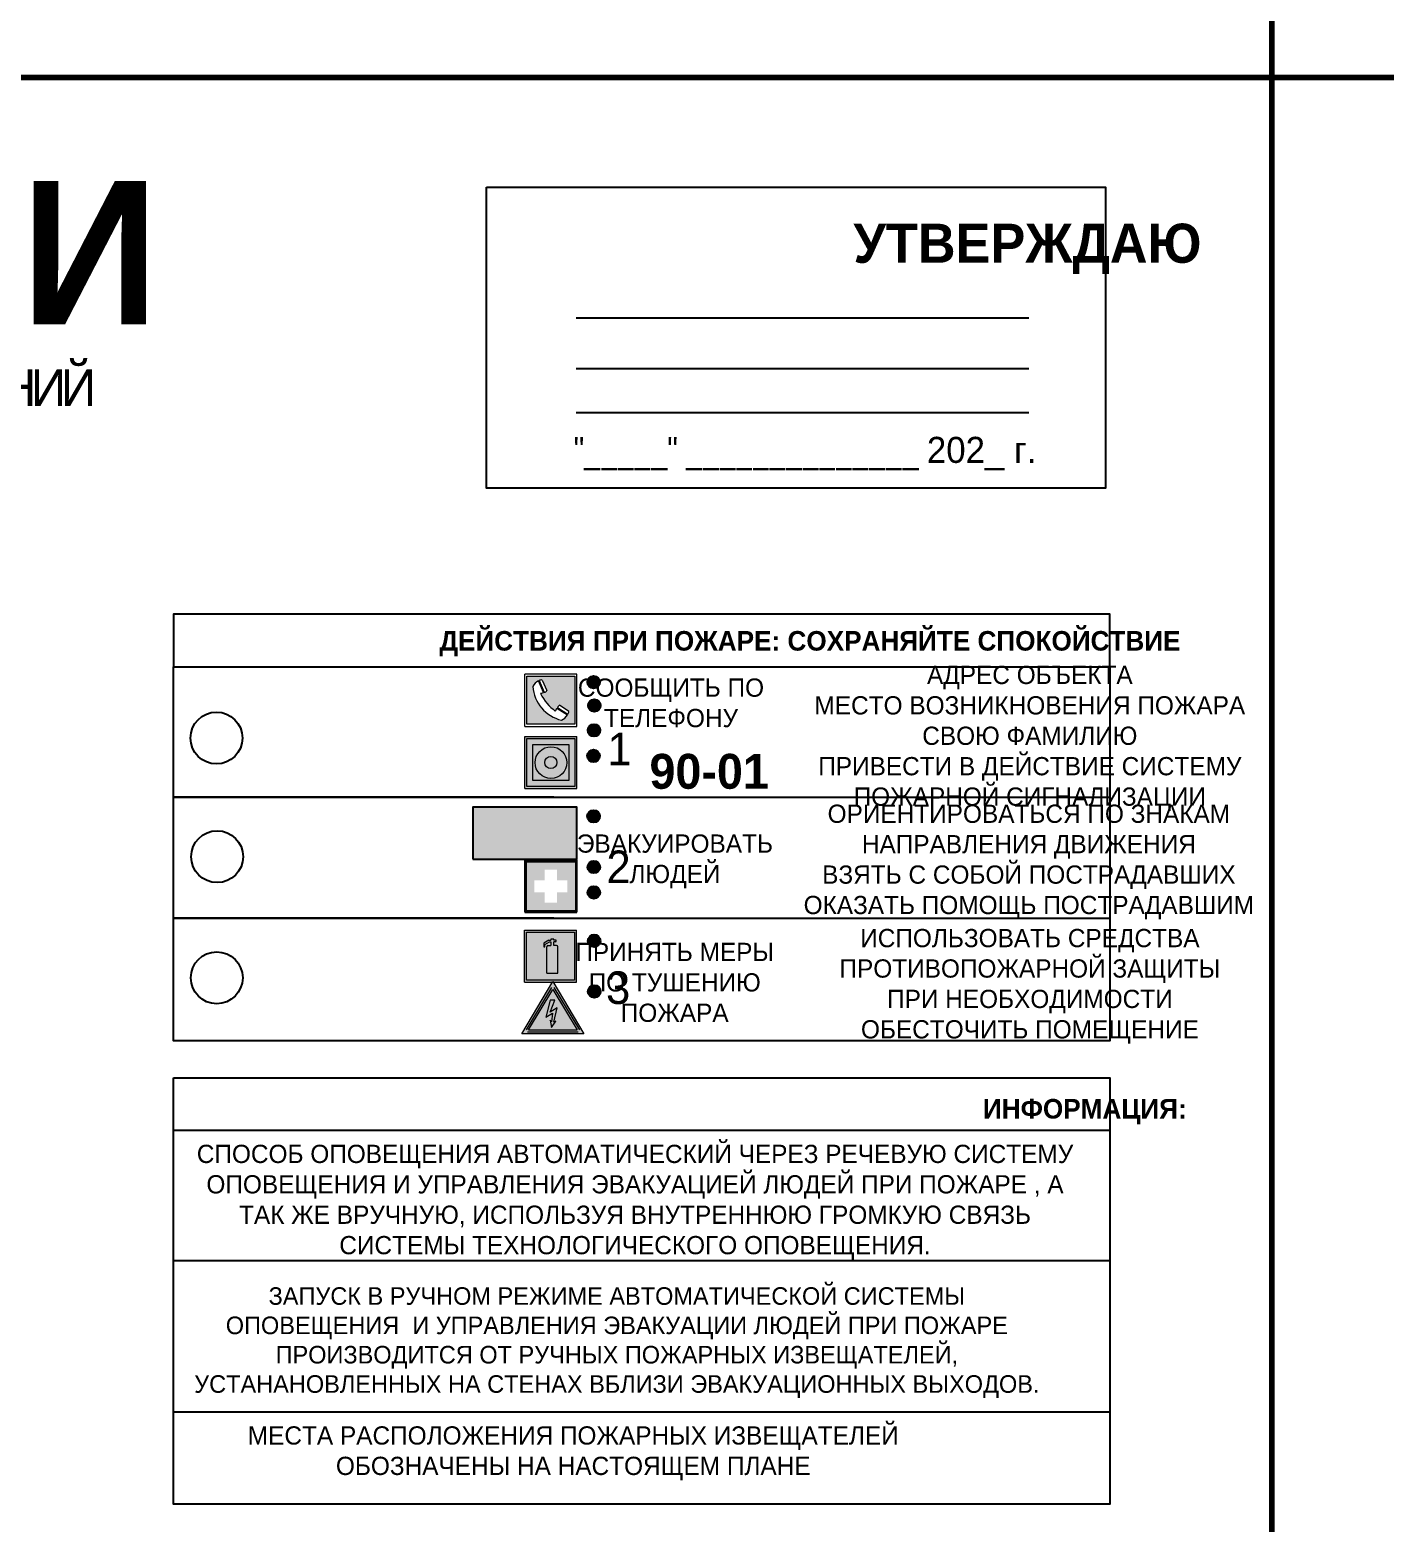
# Model space of a CAD drawing. Header units: millimetres. Extents: x 13114 to 67229, y 22859 to 38520.
# Drawn here: x 26113.4 to 26321.4, y 24448.9 to 24678.1 of the extents above; entities that cross this region are included whole.
import ezdxf

# ---------------------------------------------------------------- set-up
doc = ezdxf.new("R2010")
doc.units = ezdxf.units.MM
doc.styles.add('обычный', font='arial.ttf')

# ---------------------------------------------------------------- blocks, each defined once
blk = doc.blocks.new('A$C3E6D3DDE')
at = {"lineweight": 5}
h = blk.add_hatch(color=40, dxfattribs=at)
h.paths.add_polyline_path([(24.1, 1.45), (16.46, -11.35), (31.74, -11.35)])
h.paths.add_polyline_path([(24.09, -0.46), (30.03, -10.41), (18.14, -10.41)], flags=16)
h.paths.add_polyline_path([(24.54, -3.08), (23.41, -6.02), (25.13, -5.01), (24.33, -8.5), (24.82, -8.27), (23.79, -9.86), (23.4, -8.04), (23.8, -8.43), (24.04, -6.29), (22.39, -7.25), (23.44, -3.08)], flags=0)
h = blk.add_hatch(color=256, dxfattribs=at)
h.paths.add_polyline_path([(24.37, 0.03, 0.567511), (23.82, 0.03), (17.59, -10.4, 0.582454), (17.86, -10.88), (30.32, -10.88, 0.582149), (30.6, -10.4)])
h.paths.add_polyline_path([(24.09, -0.46), (18.14, -10.41), (30.03, -10.41)], flags=16)
h.paths.add_polyline_path([(24.54, -3.08), (23.41, -6.02), (25.13, -5.01), (24.33, -8.5), (24.82, -8.27), (23.79, -9.86), (23.4, -8.04), (23.8, -8.43), (24.04, -6.29), (22.39, -7.25), (23.44, -3.08)], flags=0)
h = blk.add_hatch(color=40, dxfattribs=at)
h.paths.add_polyline_path([(24.09, -0.46), (18.14, -10.41), (30.03, -10.41)])
h.paths.add_polyline_path([(24.82, -8.27), (23.79, -9.86), (23.4, -8.04), (23.8, -8.43), (24.04, -6.29), (22.39, -7.25), (23.44, -3.08), (24.54, -3.08), (23.41, -6.02), (25.13, -5.01), (24.33, -8.5)], flags=16)
at = {"color": 40, "lineweight": 5}
for p, q in [((16.46, -11.35), (24.1, 1.45)), ((24.1, 1.45), (31.74, -11.35))]:
    blk.add_line(p, q, dxfattribs=at)
at = {"lineweight": 5}
for p, q in [((17.59, -10.4), (23.82, 0.03)), ((24.37, 0.03), (30.6, -10.4)), ((18.14, -10.41), (24.09, -0.46)), ((23.44, -3.08), (22.39, -7.25)), ((23.41, -6.02), (24.54, -3.08)), ((24.54, -3.08), (23.44, -3.08)), ((24.09, -0.46), (30.03, -10.41)), ((22.39, -7.25), (24.04, -6.29)), ((25.13, -5.01), (23.41, -6.02)), ((24.04, -6.29), (23.8, -8.43)), ((24.33, -8.5), (25.13, -5.01)), ((17.86, -10.88), (30.32, -10.88)), ((18.14, -10.41), (30.03, -10.41)), ((23.8, -8.43), (23.4, -8.04)), ((23.4, -8.04), (23.79, -9.86)), ((23.79, -9.86), (24.82, -8.27)), ((24.82, -8.27), (24.33, -8.5))]:
    blk.add_line(p, q, dxfattribs=at)
at = {"color": 50, "lineweight": 5}
blk.add_line((31.74, -11.35), (16.46, -11.35), dxfattribs=at)
blk = doc.blocks.new('A$C456E1F9C')
at = {"lineweight": 5}
h = blk.add_hatch(color=242, dxfattribs=at)
h.paths.add_polyline_path([(0.51, -1.47), (0.51, -13.26), (12.29, -13.26), (12.29, -1.47)])
h.paths.add_polyline_path([(5.42, -4.95, -0.254479), (4.78, -5.4), (3.52, -2.53, -0.209735), (4.23, -2.4)], flags=16)
h.paths.add_polyline_path([(8.53, -8.6), (10.87, -10.17), (10.54, -10.76), (8.03, -9.13, -0.192251)], flags=16)
h.paths.add_polyline_path([(4.61, -5.49, 0.005518), (3.87, -5.72, 0.128647), (7.49, -10.01, 0.00809), (7.83, -9.33), (10.47, -10.97, -0.16736), (8.99, -12.25, -0.327862), (1.95, -3.95, -0.166952), (3.36, -2.62)], flags=16)
at = {"color": 242, "lineweight": 5}
for p, q in [((0, -13.77), (0, -0.97)), ((12.8, -0.97), (0, -0.97)), ((4.61, -5.49), (3.36, -2.62)), ((3.52, -2.53), (4.78, -5.4)), ((4.23, -2.4), (5.42, -4.95)), ((12.8, -13.77), (12.8, -0.97)), ((7.83, -9.33), (10.47, -10.97)), ((8.03, -9.13), (10.54, -10.76)), ((10.81, -10.12), (8.53, -8.6)), ((10.54, -10.76), (10.8, -10.3)), ((10.8, -10.3), (10.81, -10.12)), ((0, -13.77), (12.8, -13.77))]:
    blk.add_line(p, q, dxfattribs=at)
blk.add_lwpolyline([(0.51, -1.47), (12.29, -1.47), (12.29, -13.26), (0.51, -13.26)], close=True, dxfattribs=at)
for centre, radius, start, end in [((4.59, -5.34), 2.99, 114.2845, 152.1974), ((4.02, -3.27), 0.891, 76.3284, 123.7092), ((11.12, -3.31), 9.19, 183.9915, 256.6009), ((14.98, -39.1), 35.17, 107.1487, 108.4135), ((13.86, -0.94), 11.08, 205.5536, 234.8762), ((4.68, -4.59), 0.824, 276.9621, 334.0723), ((-13.31, 0.8), 23.44, 332.5487, 334.4027), ((8.94, -9.5), 0.989, 114.4092, 157.9388), ((7.87, -9.46), 3, 291.9291, 329.9329)]:
    blk.add_arc(centre, radius, start, end, dxfattribs=at)
blk = doc.blocks.new('A$C54414219')
at = {"true_color": 0xffffff}
h = blk.add_hatch(color=7, dxfattribs=at)
h.paths.add_polyline_path([(2.39, -9.45), (2.39, -18.3), (11.23, -18.3), (11.23, -9.45)], flags=0)
h.paths.add_polyline_path([(10.71, -13.87, -1), (2.92, -13.87, -1)], flags=0)
h.paths.add_polyline_path([(8.3, -13.87, -1), (5.33, -13.87, -1)], flags=0)
h.paths.add_polyline_path([(0.41, -7.47), (0.41, -20.27), (13.21, -20.27), (13.21, -7.47)])
h.paths.add_polyline_path([(0.92, -19.77), (12.71, -19.77), (12.71, -7.98), (0.92, -7.98)], flags=16)
h.paths.add_polyline_path([(11.23, -9.45), (11.23, -18.3), (2.39, -18.3), (2.39, -9.45)], flags=0)
at = {"lineweight": 5}
h = blk.add_hatch(color=242, dxfattribs=at)
h.paths.add_polyline_path([(12.71, -7.98), (0.92, -7.98), (0.92, -19.77), (12.71, -19.77)])
h.paths.add_polyline_path([(11.23, -18.3), (2.39, -18.3), (2.39, -9.45), (11.23, -9.45)], flags=16)
h.paths.add_polyline_path([(10.71, -13.87, -1), (2.92, -13.87, -1)], flags=0)
h.paths.add_polyline_path([(8.3, -13.87, -1), (5.33, -13.87, -1)], flags=0)
at = {"true_color": 0xffffff}
h = blk.add_hatch(color=7, dxfattribs=at)
h.paths.add_polyline_path([(2.39, -9.45), (2.39, -18.3), (11.23, -18.3), (11.23, -9.45)])
h.paths.add_polyline_path([(10.71, -13.87, -1), (2.92, -13.87, -1)], flags=16)
h.paths.add_polyline_path([(8.3, -13.87, -1), (5.33, -13.87, -1)], flags=0)
at = {"lineweight": 5}
h = blk.add_hatch(color=242, dxfattribs=at)
h.paths.add_polyline_path([(2.92, -13.87, 1), (10.71, -13.87, 1)])
h.paths.add_polyline_path([(8.3, -13.87, -1), (5.33, -13.87, -1)], flags=16)
at = {"color": 242, "lineweight": 5}
for p, q in [((0.41, -20.27), (0.41, -7.47)), ((0.41, -7.47), (13.21, -7.47)), ((0.41, -7.47), (13.21, -7.47)), ((13.21, -20.27), (13.21, -7.47)), ((0.41, -20.27), (13.21, -20.27))]:
    blk.add_line(p, q, dxfattribs=at)
for points in [[(0.92, -7.98), (12.71, -7.98), (12.71, -19.77), (0.92, -19.77)], [(2.39, -9.45), (11.23, -9.45), (11.23, -18.3), (2.39, -18.3)]]:
    blk.add_lwpolyline(points, close=True, dxfattribs=at)
for radius in [3.89, 1.49]:
    blk.add_circle((6.81, -13.87), radius, dxfattribs=at)
blk = doc.blocks.new('A$C32E8229D')
at = {"true_color": 0xffffff}
blk.add_hatch(color=7, dxfattribs=at).paths.add_polyline_path([(0, 0), (0, -8), (16, -8), (16, 0)])
h = blk.add_hatch(color=126)
h.paths.add_polyline_path([(0.2, -0.2), (15.8, -0.2), (15.8, -7.8), (0.2, -7.8)])
h.paths.add_polyline_path([(13.49, -2.05), (12.08, -2.05), (11.37, -2.63, 0.162397), (11.29, -2.84), (11.29, -3.63), (10.35, -3.63), (10.35, -4.05), (11.68, -4.05), (11.68, -3.48), (12.26, -4.28), (11.29, -5.1), (11.29, -6.78), (11.85, -6.78), (11.85, -5.44), (12.8, -4.64), (12.8, -5.94), (14.46, -5.94), (14.46, -5.39), (13.45, -5.39), (13.45, -3.97), (12.46, -2.59), (13.15, -2.59), (13.69, -3.34), (14.18, -3)], flags=16)
h.paths.add_polyline_path([(10.74, -1.82, 1), (11.8, -1.82, 1)], flags=16)
h.paths.add_polyline_path([(9.39, -3.59), (5.99, -3.59), (6.56, -3.03), (5.91, -3.03), (5.1, -3.83), (5.91, -4.64), (6.56, -4.64), (5.99, -4.09), (9.39, -4.09)], flags=16)
h.paths.add_polyline_path([(4.29, -1.08), (1.72, -1.08), (1.72, -6.6), (4.29, -6.6)], flags=16)
at = {"color": 126}
blk.add_lwpolyline([(16, -8), (0, -8), (0, 0), (16, 0)], close=True, dxfattribs=at)
blk = doc.blocks.new('A$C18900ED3')
h = blk.add_hatch(color=126)
h.paths.add_polyline_path([(-0.18, -0.18), (-7.02, -0.18), (-7.02, -7.02), (-0.18, -7.02)])
h.paths.add_polyline_path([(-5.89, -4.46), (-5.89, -2.77), (-4.46, -2.77), (-4.46, -1.31), (-2.77, -1.31), (-2.77, -2.77), (-1.33, -2.77), (-1.33, -4.46), (-2.77, -4.46), (-2.77, -5.89), (-4.46, -5.89), (-4.46, -4.46)], flags=16)
at = {"color": 126}
for p, q in [((-7.2, 0), (-7.2, -7.2)), ((0, 0), (-7.2, 0)), ((0, -7.2), (0, 0)), ((-7.02, -7.02), (-7.02, -0.18)), ((-7.02, -0.18), (-0.18, -0.18)), ((-0.18, -0.18), (-0.18, -7.02)), ((-7.2, -7.2), (0, -7.2)), ((-0.18, -7.02), (-7.02, -7.02))]:
    blk.add_line(p, q, dxfattribs=at)
blk = doc.blocks.new('A$C3AD82952')
at = {"true_color": 0xf5f5ff}
h = blk.add_hatch(color=7, dxfattribs=at)
h.dxf.hatch_style = 1
h.paths.add_polyline_path([(8.21, 8.73, 0.414214), (7.89, 9.05), (7.22, 9.05), (7.22, 9.92), (7.59, 9.92, 1), (7.57, 10.36), (7.22, 10.36), (7.22, 10.6), (6.43, 10.6), (6.43, 10.36), (6.01, 10.36), (4.74, 9.59), (4.74, 8.69), (4.98, 8.73), (4.98, 9.26), (6.12, 9.91), (6.43, 9.91), (6.43, 9.05), (5.76, 9.05, 0.414214), (5.44, 8.73), (5.44, 2.2), (8.21, 2.2)], flags=0)
h.paths.add_polyline_path([(12.8, 12.8), (0, 12.8), (0, 0), (12.8, 0)])
h.paths.add_polyline_path([(0.51, 12.29), (12.29, 12.29), (12.29, 0.51), (0.51, 0.51)], flags=16)
h.paths.add_polyline_path([(4.74, 9.59), (6.01, 10.36), (6.43, 10.36), (6.43, 10.6), (7.22, 10.6), (7.22, 10.36), (7.59, 10.36, -0.94586), (7.59, 9.92), (7.22, 9.92), (7.22, 9.05), (7.89, 9.05, -0.414214), (8.21, 8.73), (8.21, 2.2), (5.44, 2.2), (5.44, 8.73, -0.414214), (5.76, 9.05), (6.43, 9.05), (6.43, 9.91), (6.12, 9.91), (4.98, 9.26), (4.98, 8.73), (4.74, 8.69)], flags=0)
h = blk.add_hatch(color=242)
h.dxf.hatch_style = 1
h.paths.add_polyline_path([(12.29, 12.29), (0.51, 12.29), (0.51, 0.51), (12.29, 0.51)])
h.paths.add_polyline_path([(4.74, 8.69), (4.74, 9.59), (6.01, 10.36), (6.43, 10.36), (6.43, 10.6), (7.22, 10.6), (7.22, 10.36), (7.59, 10.36, -0.94586), (7.59, 9.92), (7.22, 9.92), (7.22, 9.05), (7.89, 9.05, -0.414214), (8.21, 8.73), (8.21, 2.2), (5.44, 2.2), (5.44, 8.73, -0.414214), (5.76, 9.05), (6.43, 9.05), (6.43, 9.91), (6.12, 9.91), (4.98, 9.26), (4.98, 8.73)], flags=16)
h = blk.add_hatch(color=7, dxfattribs=at)
h.dxf.hatch_style = 1
h.paths.add_polyline_path([(8.21, 8.73, 0.414214), (7.89, 9.05), (7.22, 9.05), (7.22, 9.92), (7.59, 9.92, 1), (7.57, 10.36), (7.22, 10.36), (7.22, 10.6), (6.43, 10.6), (6.43, 10.36), (6.01, 10.36), (4.74, 9.59), (4.74, 8.69), (4.98, 8.73), (4.98, 9.26), (6.12, 9.91), (6.43, 9.91), (6.43, 9.05), (5.76, 9.05, 0.414214), (5.44, 8.73), (5.44, 2.2), (8.21, 2.2)])
at = {"color": 242, "lineweight": 5}
for p, q in [((0, 0), (0, 12.8)), ((0, 12.8), (12.8, 12.8)), ((12.8, 0), (12.8, 12.8)), ((6.01, 10.36), (4.74, 9.59)), ((4.74, 9.59), (4.74, 8.69)), ((4.74, 8.69), (4.98, 8.73)), ((4.98, 9.26), (6.12, 9.91)), ((4.98, 8.73), (4.98, 9.26)), ((5.44, 2.2), (5.44, 8.73)), ((5.76, 9.05), (6.43, 9.05)), ((6.01, 10.36), (6.43, 10.36)), ((6.12, 9.91), (6.43, 9.91)), ((7.22, 10.6), (6.43, 10.6)), ((6.43, 10.6), (6.43, 10.36)), ((6.43, 9.91), (6.43, 9.05)), ((7.22, 10.36), (7.22, 10.6)), ((7.59, 10.36), (7.22, 10.36)), ((7.22, 9.05), (7.22, 9.92)), ((7.59, 9.92), (7.22, 9.92)), ((7.89, 9.05), (7.22, 9.05)), ((8.21, 2.2), (8.21, 8.73)), ((0, 0), (12.8, 0)), ((5.44, 2.2), (8.21, 2.2))]:
    blk.add_line(p, q, dxfattribs=at)
blk.add_lwpolyline([(0.51, 12.29), (12.29, 12.29), (12.29, 0.51), (0.51, 0.51)], close=True, dxfattribs=at)
for centre, radius, start, end in [((5.76, 8.73), 0.32, 90, 180), ((7.58, 10.14), 0.223, 273.1875, 86.8125), ((7.89, 8.73), 0.32, 0, 90)]:
    blk.add_arc(centre, radius, start, end, dxfattribs=at)

msp = doc.modelspace()

# ---------------------------------------------------------------- hatches: boundary and pattern name
at = {"lineweight": 0}
h = msp.add_hatch(color=256, dxfattribs=at)
h.dxf.hatch_style = 1
h.paths.add_polyline_path([(26198.92, 24578, 1), (26200.85, 24578, 1)])
h = msp.add_hatch(color=256, dxfattribs=at)
h.dxf.hatch_style = 1
h.paths.add_polyline_path([(26199.03, 24574.42, 1), (26200.96, 24574.42, 1)])
h = msp.add_hatch(color=256, dxfattribs=at)
h.dxf.hatch_style = 1
h.paths.add_polyline_path([(26198.99, 24570.61, 1), (26200.92, 24570.61, 1)])
h = msp.add_hatch(color=256, dxfattribs=at)
h.dxf.hatch_style = 1
h.paths.add_polyline_path([(26198.9, 24566.68, 1), (26200.84, 24566.68, 1)])
h = msp.add_hatch(color=256, dxfattribs=at)
h.dxf.hatch_style = 1
h.paths.add_polyline_path([(26198.92, 24557.41, 1), (26200.85, 24557.41, 1)])
h = msp.add_hatch(color=256, dxfattribs=at)
h.dxf.hatch_style = 1
h.paths.add_polyline_path([(26198.96, 24549.63, 1), (26200.89, 24549.63, 1)])
h = msp.add_hatch(color=256, dxfattribs=at)
h.dxf.hatch_style = 1
h.paths.add_polyline_path([(26198.95, 24545.73, 1), (26200.88, 24545.73, 1)])
h = msp.add_hatch(color=256, dxfattribs=at)
h.dxf.hatch_style = 1
h.paths.add_polyline_path([(26199.01, 24538.31, 1), (26200.94, 24538.31, 1)])
h = msp.add_hatch(color=256, dxfattribs=at)
h.dxf.hatch_style = 1
h.paths.add_polyline_path([(26199.01, 24530.54, 1), (26200.95, 24530.54, 1)])

# ---------------------------------------------------------------- linework, layer by layer
at = {"color": 6, "lineweight": 100}
for points in [[(25703.99, 24670.78), (26303.99, 24670.78), (26303.99, 25065.78), (25703.99, 25065.78)], [(26303.99, 24670.78), (26903.99, 24670.78), (26903.99, 25065.78), (26303.99, 25065.78)], [(25703.99, 24275.78), (26303.99, 24275.78), (26303.99, 24670.78), (25703.99, 24670.78)], [(26303.99, 24275.78), (26903.99, 24275.78), (26903.99, 24670.78), (26303.99, 24670.78)]]:
    msp.add_lwpolyline(points, close=True, dxfattribs=at)
for points in [[(26183.43, 24653.95), (26278.44, 24653.95), (26278.44, 24607.75), (26183.43, 24607.75)], [(26135.38, 24580.35), (26279.14, 24580.35), (26279.14, 24588.41), (26135.38, 24588.41)], [(26135.38, 24580.35), (26279.14, 24580.35), (26279.14, 24522.95), (26135.38, 24522.95)]]:
    msp.add_lwpolyline(points, close=True)
for points in [[(26197.19, 24633.91), (26266.71, 24633.91)], [(26197.19, 24626.15), (26266.71, 24626.15)], [(26197.19, 24619.36), (26266.71, 24619.36)], [(26193.79, 24560.36), (26135.38, 24560.36), (26279.14, 24560.36)], [(26193.79, 24541.78), (26135.38, 24541.78), (26279.14, 24541.78)]]:
    msp.add_lwpolyline(points)
at = {"color": 0}
msp.add_lwpolyline([(26135.38, 24517.29), (26279.14, 24517.29), (26279.14, 24451.84), (26135.38, 24451.84)], close=True, dxfattribs=at)
for points in [[(26135.38, 24509.24), (26279.14, 24509.24)], [(26135.38, 24489.25), (26279.14, 24489.25)], [(26135.38, 24466), (26279.14, 24466)]]:
    msp.add_lwpolyline(points, dxfattribs=at)
for centre, radius in [((26199.89, 24578), 0.966), ((26199.99, 24574.42), 0.966), ((26142, 24569.43), 3.98), ((26199.95, 24570.61), 0.966), ((26199.87, 24566.68), 0.966), ((26199.88, 24557.41), 0.966), ((26142.1, 24551.21), 3.98), ((26199.92, 24549.63), 0.966), ((26199.92, 24545.73), 0.966), ((26199.97, 24538.31), 0.966), ((26142.04, 24532.63), 3.98), ((26199.98, 24530.54), 0.966)]:
    msp.add_circle(centre, radius)

# ---------------------------------------------------------------- block references
for name, p, xscale, yscale, zscale in [('A$C456E1F9C', (26189.33, 24579.82), 0.625, 0.625, 0.625), ('A$C54414219', (26189.07, 24574.33), 0.625, 0.625, 0.625), ('A$C18900ED3', (26197.33, 24550.68), 1.111111111007631, 1.111111111007631, 1.111111111007631), ('A$C3AD82952', (26189.28, 24531.95), 0.625, 0.625, 0.625), ('A$C3E6D3DDE', (26178.57, 24531.14), 0.625, 0.625, 0.625)]:
    msp.add_blockref(name, p, dxfattribs=dict(xscale=xscale, yscale=yscale, zscale=zscale))
at = {"xscale": -1}
msp.add_blockref('A$C32E8229D', (26197.33, 24558.83), dxfattribs=at)

# ---------------------------------------------------------------- texts
at = {"lineweight": 0, "style": 'обычный'}
for s, insert, char_height, width, attachment_point in [('{\\fProxima Nova Rg|b1|i0|c204|p2;ПЛАН ЭВАКУАЦИИ}', (25855.98, 24654.92), 22, 493.8901, 1), ('\\pi-18,l18,t18;{\\fProxima Nova Rg|b1|i0|c204|p2;УТВЕРЖДАЮ\\H1.1997x; }', (26266.47, 24644.49), 6, 126.6484, 5), ('{\\fArial Narrow|b0|i0|c204|p34;"_____" ______________ \\fProxima Nova Rg|b0|i0|c204|p2;202_ г. }', (26232.34, 24613.07), 4, 78.6503, 5), ('{\\fProxima Nova Rg|b1|i0|c204|p2;ДЕЙСТВИЯ ПРИ ПОЖАРЕ: СОХРАНЯЙТЕ СПОКОЙСТВИЕ\\H1.6644x; }', (26233.09, 24583.91), 3, 175.1736, 5), ('\\pi-8.4,l8.4,t8.4;{\\fProxima Nova Rg|b0|i0|c204|p2;АДРЕС ОБЪЕКТА\\PМЕСТО ВОЗНИКНОВЕНИЯ ПОЖАРА \\PСВОЮ ФАМИЛИЮ\\PПРИВЕСТИ В ДЕЙСТВИЕ СИСТЕМУ \\PПОЖАРНОЙ СИГНАЛИЗАЦИИ}', (26266.84, 24569.37), 2.8, 126.6484, 5), ('{\\fProxima Nova Rg|b0|i0|c204|p2;СООБЩИТЬ ПО \\PТЕЛЕФОНУ}', (26211.76, 24574.81), 2.8, 126.6484, 5), ('{\\fProxima Nova Rg|b0|i0|c204|p2;1\\H1.1667x; }', (26203.86, 24567.74), 5, 126.6484, 5), ('{\\fProxima Nova Rg|b1|i0|c204|p2;\\H1.0714x;90-01\\fProxima Nova Rg|b0|i0|c204|p2;\\H0.93331x; \\H1.3449x; }', (26217.62, 24564.28), 5, 126.6484, 5), ('\\pi-8.4,l8.4,t8.4;{\\fProxima Nova Rg|b0|i0|c204|p2;ОРИЕНТИРОВАТЬСЯ ПО ЗНАКАМ \\PНАПРАВЛЕНИЯ ДВИЖЕНИЯ\\PВЗЯТЬ С СОБОЙ ПОСТРАДАВШИХ\\PОКАЗАТЬ ПОМОЩЬ ПОСТРАДАВШИМ}', (26266.69, 24550.4), 2.8, 126.6484, 5), ('{\\fProxima Nova Rg|b0|i0|c204|p2;ЭВАКУИРОВАТЬ \\PЛЮДЕЙ}', (26212.37, 24550.49), 2.8, 126.6484, 5), ('{\\fProxima Nova Rg|b0|i0|c204|p2;2\\H1.1967x; }', (26203.71, 24549.66), 5, 126.6484, 5), ('\\pi-8.4,l8.4,t8.4;{\\fProxima Nova Rg|b0|i0|c204|p2;ИСПОЛЬЗОВАТЬ СРЕДСТВА \\PПРОТИВОПОЖАРНОЙ ЗАЩИТЫ \\PПРИ НЕОБХОДИМОСТИ \\PОБЕСТОЧИТЬ ПОМЕЩЕНИЕ}', (26266.85, 24531.32), 2.8, 126.6484, 5), ('{\\fProxima Nova Rg|b0|i0|c204|p2;ПРИНЯТЬ МЕРЫ \\PПО ТУШЕНИЮ \\PПОЖАРА}', (26212.33, 24531.91), 2.8, 126.6484, 5), ('{\\fProxima Nova Rg|b0|i0|c204|p2;3\\H1.1967x; }', (26203.65, 24531.08), 5, 126.6484, 5), ('{\\fProxima Nova Rg|b1|i0|c204|p2;ИНФОРМАЦИЯ:\\H1.1997x; }', (26275.28, 24512.1), 3, 175.1736, 5), ('{\\fProxima Nova Rg|b0|i0|c204|p2;СПОСОБ ОПОВЕЩЕНИЯ АВТОМАТИЧЕСКИЙ ЧЕРЕЗ РЕЧЕВУЮ СИСТЕМУ ОПОВЕЩЕНИЯ И УПРАВЛЕНИЯ ЭВАКУАЦИЕЙ ЛЮДЕЙ ПРИ ПОЖАРЕ , А ТАК ЖЕ ВРУЧНУЮ, ИСПОЛЬЗУЯ ВНУТРЕННЮЮ ГРОМКУЮ СВЯЗЬ СИСТЕМЫ ТЕХНОЛОГИЧЕСКОГО ОПОВЕЩЕНИЯ.}', (26206.24, 24498.2), 2.8, 137.0334, 5), ('{\\fProxima Nova Rg|b0|i0|c204|p2;\\P\\pt8.1;ЗАПУСК В РУЧНОМ РЕЖИМЕ АВТОМАТИЧЕСКОЙ СИСТЕМЫ ОПОВЕЩЕНИЯ  И УПРАВЛЕНИЯ ЭВАКУАЦИИ ЛЮДЕЙ ПРИ ПОЖАРЕ ПРОИЗВОДИТСЯ ОТ РУЧНЫХ ПОЖАРНЫХ ИЗВЕЩАТЕЛЕЙ, УСТАНАНОВЛЕННЫХ НА СТЕНАХ ВБЛИЗИ ЭВАКУАЦИОННЫХ ВЫХОДОВ. }', (26203.45, 24478.9), 2.7, 131.4512, 5), ('\\pt8.4;{\\fProxima Nova Rg|b0|i0|c204|p2;\\PМЕСТА РАСПОЛОЖЕНИЯ ПОЖАРНЫХ ИЗВЕЩАТЕЛЕЙ ОБОЗНАЧЕНЫ НА НАСТОЯЩЕМ ПЛАНЕ}', (26196.76, 24461.99), 2.8, 118.5618, 5)]:
    msp.add_mtext(s, dxfattribs=dict(at, insert=insert, char_height=char_height, width=width, attachment_point=attachment_point))
at = {"color": 0, "lineweight": 0, "insert": (26002.4, 24626.16), "char_height": 7, "width": 449.2158, "attachment_point": 5, "style": 'обычный'}
msp.add_mtext('{\\fArial Black|b1|i0|c204|p34;\\H2x;\\T0.85;  \\fArial Narrow|b0|i0|c204|p34;\\H0.8x;\\W0.9;\\P\\fProxima Nova Rg|b0|i0|c204|p2;\\H0.5x;\\W1;\\C256;ПРИ ПОЖАРЕ  ИЛИ ДРУГИХ ЧРЕЗВЫЧАЙНЫХ СИТУАЦИЯХ  ИЗ ПОМЕЩЕНИЙ \\fProxima Nova Rg|b1|i0|c204|p2;\\H1.25x;\\PЦЭО:   АБК ТЭЦ  ДУШЕВЫЕ  3 ЭТАЖ}', dxfattribs=at)

doc.saveas('drawing.dxf')
